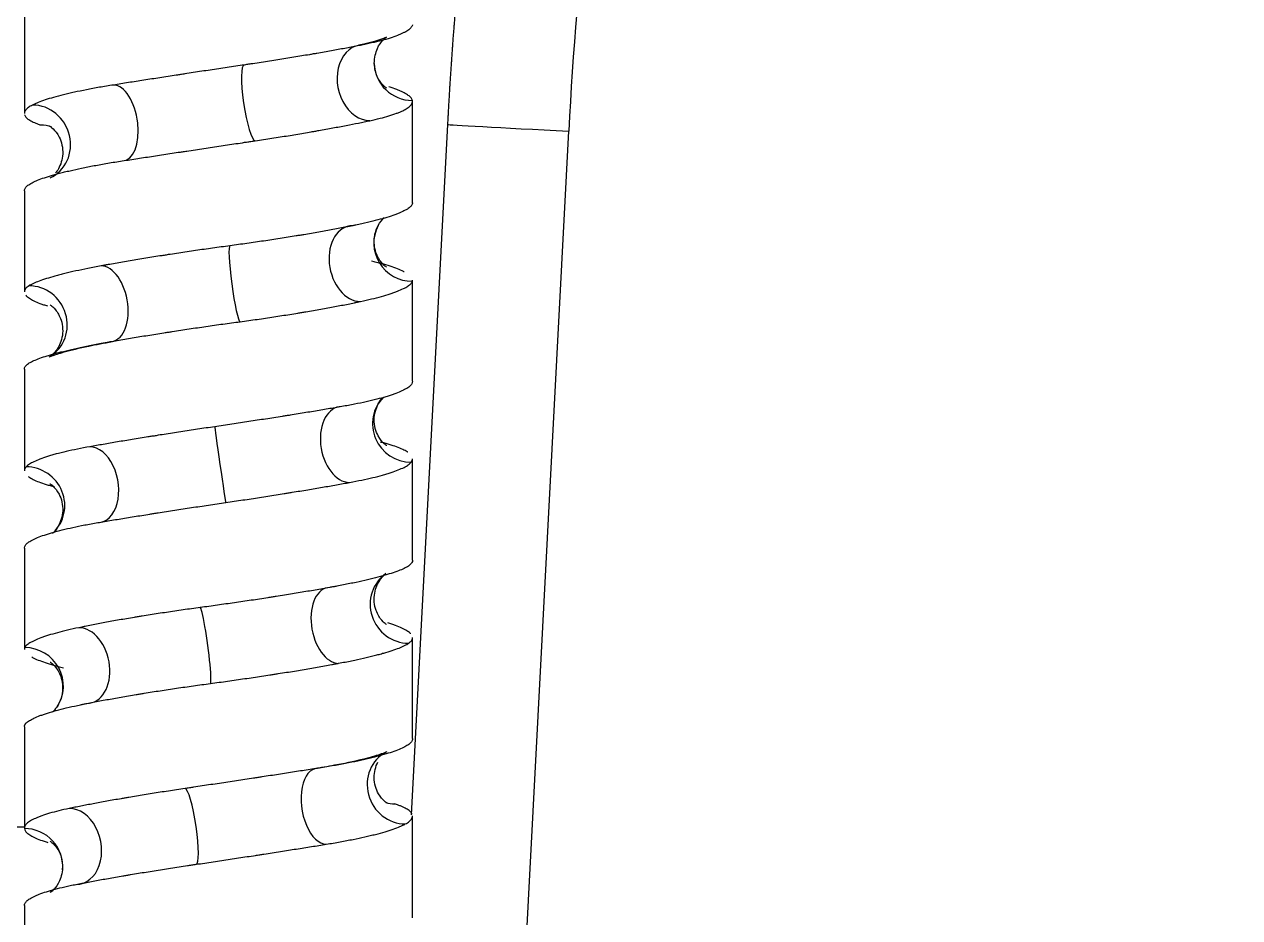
# Model space of a CAD drawing. Header units: millimetres. Extents: x 6110 to 6704, y -2661 to -1821.
# Drawn here: x 6587.32 to 6599.22, y -2397.25 to -2388.5 of the extents above; entities that cross this region are included whole.
import ezdxf

# ---------------------------------------------------------------- set-up
doc = ezdxf.new("R2010")
doc.units = ezdxf.units.MM
doc.header["$LTSCALE"] = 0.1
doc.linetypes.add('HIDDEN2', pattern=[4.7625, 3.175, -1.5875])
doc.layers.add('1', color=4, linetype='HIDDEN2', lineweight=13)
doc.layers.add('DIM', color=3, linetype='Continuous', lineweight=9)

msp = doc.modelspace()

# ---------------------------------------------------------------- hatches: boundary and pattern name
at = {"layer": 'DIM'}
h = msp.add_hatch(dxfattribs=at)
h.set_pattern_fill('ANSI31', color=2)
edge = h.paths.add_edge_path()
edge.add_line((6619.617, -2595.98), (6619.617, -1962.206))
edge.add_line((6634.617, -1966.11), (6619.617, -1966.11))
edge.add_line((6634.617, -2610.98), (6634.617, -1966.11))
edge.add_line((6634.617, -2610.98), (6184.457, -2610.98))
edge.add_line((6619.617, -2595.98), (6184.457, -2595.98))
edge.add_line((6184.457, -2610.98), (6184.457, -2595.98))

# ---------------------------------------------------------------- linework, layer by layer
at = {"layer": '1', "color": 7, "linetype": 'Continuous', "lineweight": -3}
for p, q in [((6587.318, -2388.378), (6587.318, -2389.374)), ((6591.118, -2390.248), (6591.118, -2389.255)), ((6591.109, -2396.24), (6591.463, -2389.481)), ((6592.646, -2389.547), (6591.177, -2417.587)), ((6587.318, -2390.132), (6587.318, -2391.12)), ((6591.118, -2391.996), (6591.118, -2391.005)), ((6587.318, -2391.878), (6587.318, -2392.873)), ((6591.118, -2393.748), (6591.118, -2392.754)), ((6587.318, -2393.631), (6587.318, -2394.621)), ((6591.118, -2395.495), (6591.118, -2394.506)), ((6587.318, -2395.379), (6587.318, -2396.372)), ((6591.118, -2397.249), (6591.118, -2396.253)), ((6587.317, -2396.362), (6524.392, -2396.362)), ((6587.318, -2397.13), (6587.318, -2398.122))]:
    msp.add_line(p, q, dxfattribs=at)
msp.add_arc((6628.847, -2391.444), 36.25, 162.2553, 177, dxfattribs=at)
for centre, major_axis, ratio, start_param, end_param in [((6590.668, -2389.072), (0.077, -0.367), 0.756919, 2.984374, 6.125968), ((6589.524, -2389.27), (0.055, -0.371), 0.15876, 3.118834, 6.257185), ((6591.118, -2388.875), (0.375, 0.009), 0.989323, 3.14165, 4.685526), ((6588.234, -2389.466), (0.058, -0.37), 0.513155, 6.203568, 9.344984), ((6587.414, -2389.662), (0.158, -0.34), 0.93968, 6.273175, 9.011235), ((6587.459, -2389.858), (0.125, 0.353), 0.91806, 6.282469, 6.59766), ((6592.712, -2389.547), (1.248, -0.065), 0.002743, 3.141593, 4.660101), ((6590.57, -2390.844), (0.077, -0.367), 0.703739, 2.99637, 6.134771), ((6591.112, -2390.646), (0.331, -0.175), 0.988471, 3.141409, 5.203789), ((6589.38, -2391.041), (0.05, -0.372), 0.085013, 3.129575, 6.27106), ((6588.112, -2391.237), (0.066, -0.369), 0.576467, 6.181982, 9.320716), ((6587.374, -2391.433), (0.182, -0.328), 0.961932, 0.047436, 2.651761), ((6591.097, -2392.418), (0.264, -0.266), 0.978335, 3.1435, 5.511507), ((6590.464, -2392.615), (0.066, -0.369), 0.650492, 3.025439, 6.166991), ((6589.235, -2392.812), (0.054, -0.371), 0.008171, 3.141015, 6.279799), ((6587.998, -2393.009), (0.065, -0.369), 0.636394, 6.172872, 9.314545), ((6587.344, -2393.205), (0.248, -0.281), 0.975935, 0.024637, 2.428608), ((6591.069, -2394.189), (0.194, -0.321), 0.966104, 3.198727, 5.753252), ((6590.351, -2394.387), (0.067, -0.369), 0.589635, 3.034829, 6.173658), ((6589.089, -2394.584), (0.05, -0.372), 0.066476, 6.274789, 9.416488), ((6587.89, -2394.78), (0.075, -0.367), 0.692198, 6.144694, 9.283206), ((6587.326, -2394.976), (0.311, -0.21), 0.987133, 6.282622, 8.454089), ((6591.032, -2395.96), (0.166, -0.336), 0.94454, 3.162032, 5.844294), ((6590.231, -2396.158), (0.059, -0.37), 0.528934, 3.056941, 6.198661), ((6588.945, -2396.355), (0.055, -0.371), 0.142576, 6.264358, 9.402909), ((6587.79, -2396.551), (0.075, -0.368), 0.744856, 6.133532, 9.275235), ((6590.963, -2395.763), (0.121, 0.355), 0.910637, 3.184617, 3.4441), ((6587.318, -2396.747), (0.374, -0.033), 0.989445, 6.28284, 7.942919)]:
    msp.add_ellipse(centre, major_axis=major_axis, ratio=ratio, start_param=start_param, end_param=end_param, dxfattribs=at)
for points, knots in [([(6591.463, -2389.481), (6591.464, -2389.466), (6591.466, -2389.434), (6591.469, -2389.386), (6591.471, -2389.338), (6591.474, -2389.29), (6591.477, -2389.242), (6591.48, -2389.195), (6591.483, -2389.147), (6591.485, -2389.099), (6591.488, -2389.051), (6591.492, -2389.003), (6591.495, -2388.956), (6591.498, -2388.908), (6591.501, -2388.86), (6591.505, -2388.812), (6591.508, -2388.764), (6591.511, -2388.717), (6591.515, -2388.669), (6591.518, -2388.621), (6591.522, -2388.573), (6591.526, -2388.525), (6591.53, -2388.478), (6591.533, -2388.43), (6591.537, -2388.382), (6591.541, -2388.334), (6591.545, -2388.286), (6591.549, -2388.239), (6591.553, -2388.191), (6591.558, -2388.143), (6591.562, -2388.095), (6591.566, -2388.047), (6591.571, -2388), (6591.575, -2387.952), (6591.58, -2387.904), (6591.584, -2387.856), (6591.589, -2387.808), (6591.593, -2387.761), (6591.598, -2387.713), (6591.603, -2387.665), (6591.608, -2387.617), (6591.613, -2387.57), (6591.618, -2387.522), (6591.623, -2387.474), (6591.628, -2387.426), (6591.633, -2387.379), (6591.638, -2387.331), (6591.644, -2387.283), (6591.649, -2387.235), (6591.654, -2387.188), (6591.66, -2387.14), (6591.665, -2387.092), (6591.671, -2387.044), (6591.677, -2386.997), (6591.682, -2386.949), (6591.688, -2386.901), (6591.694, -2386.853), (6591.7, -2386.806), (6591.706, -2386.758), (6591.712, -2386.71), (6591.718, -2386.663), (6591.724, -2386.615), (6591.731, -2386.567), (6591.737, -2386.519), (6591.743, -2386.472), (6591.75, -2386.424), (6591.756, -2386.376), (6591.763, -2386.329), (6591.769, -2386.281), (6591.776, -2386.233), (6591.783, -2386.186), (6591.789, -2386.138), (6591.796, -2386.09), (6591.803, -2386.043), (6591.81, -2385.995), (6591.817, -2385.948), (6591.824, -2385.9), (6591.831, -2385.852), (6591.839, -2385.805), (6591.846, -2385.757), (6591.853, -2385.709), (6591.861, -2385.662), (6591.868, -2385.614), (6591.876, -2385.567), (6591.883, -2385.519), (6591.891, -2385.471), (6591.898, -2385.424), (6591.906, -2385.376), (6591.914, -2385.329), (6591.922, -2385.281), (6591.93, -2385.234), (6591.938, -2385.186), (6591.946, -2385.139), (6591.954, -2385.091), (6591.962, -2385.044), (6591.971, -2384.996), (6591.979, -2384.949), (6591.987, -2384.901), (6591.996, -2384.854), (6592.004, -2384.806), (6592.013, -2384.759), (6592.021, -2384.711), (6592.03, -2384.664), (6592.039, -2384.616), (6592.048, -2384.569), (6592.057, -2384.521), (6592.066, -2384.474), (6592.075, -2384.426), (6592.084, -2384.379), (6592.093, -2384.332), (6592.102, -2384.284), (6592.111, -2384.237), (6592.121, -2384.189), (6592.13, -2384.142), (6592.139, -2384.095), (6592.149, -2384.047), (6592.158, -2384), (6592.168, -2383.953), (6592.178, -2383.905), (6592.187, -2383.858), (6592.197, -2383.811), (6592.207, -2383.763), (6592.217, -2383.716), (6592.227, -2383.669), (6592.237, -2383.621), (6592.247, -2383.574), (6592.257, -2383.527), (6592.268, -2383.48), (6592.278, -2383.432), (6592.288, -2383.385), (6592.299, -2383.338), (6592.309, -2383.291), (6592.32, -2383.244), (6592.33, -2383.196), (6592.341, -2383.149), (6592.352, -2383.102), (6592.363, -2383.055), (6592.373, -2383.008), (6592.384, -2382.961), (6592.395, -2382.913), (6592.406, -2382.866), (6592.417, -2382.819), (6592.429, -2382.772), (6592.44, -2382.725), (6592.451, -2382.678), (6592.462, -2382.631), (6592.474, -2382.584), (6592.485, -2382.537), (6592.497, -2382.49), (6592.508, -2382.443), (6592.52, -2382.396), (6592.532, -2382.349), (6592.544, -2382.302), (6592.555, -2382.255), (6592.567, -2382.208), (6592.579, -2382.161), (6592.591, -2382.114), (6592.603, -2382.067), (6592.616, -2382.02), (6592.628, -2381.973), (6592.64, -2381.926), (6592.652, -2381.879), (6592.665, -2381.832), (6592.677, -2381.786), (6592.69, -2381.739), (6592.702, -2381.692), (6592.715, -2381.645), (6592.728, -2381.598), (6592.74, -2381.551), (6592.753, -2381.505), (6592.766, -2381.458), (6592.779, -2381.411), (6592.792, -2381.364), (6592.805, -2381.318), (6592.818, -2381.271), (6592.832, -2381.224), (6592.845, -2381.178), (6592.858, -2381.131), (6592.871, -2381.084), (6592.885, -2381.038), (6592.898, -2380.991), (6592.912, -2380.944), (6592.926, -2380.898), (6592.939, -2380.851), (6592.953, -2380.805), (6592.967, -2380.758), (6592.981, -2380.711), (6592.995, -2380.665), (6593.009, -2380.618), (6593.023, -2380.572), (6593.037, -2380.525), (6593.051, -2380.479), (6593.065, -2380.432), (6593.08, -2380.386), (6593.094, -2380.34), (6593.108, -2380.293), (6593.123, -2380.247), (6593.137, -2380.2), (6593.152, -2380.154), (6593.167, -2380.108), (6593.181, -2380.061), (6593.191, -2380.03), (6593.196, -2380.015)], [0, 0, 0, 0, 0.004961, 0.009922, 0.014883, 0.019845, 0.024807, 0.02977, 0.034733, 0.039696, 0.04466, 0.049625, 0.054589, 0.059554, 0.06452, 0.069485, 0.074452, 0.079418, 0.084385, 0.089353, 0.09432, 0.099288, 0.104257, 0.109226, 0.114195, 0.119165, 0.124135, 0.129106, 0.134077, 0.139048, 0.14402, 0.148992, 0.153964, 0.158937, 0.16391, 0.168884, 0.173858, 0.178833, 0.183808, 0.188783, 0.193759, 0.198735, 0.203711, 0.208688, 0.213665, 0.218643, 0.223621, 0.228599, 0.233578, 0.238557, 0.243537, 0.248517, 0.253497, 0.258478, 0.263459, 0.268441, 0.273423, 0.278405, 0.283388, 0.288371, 0.293355, 0.298339, 0.303323, 0.308308, 0.313293, 0.318278, 0.323264, 0.328251, 0.333237, 0.338224, 0.343212, 0.3482, 0.353188, 0.358177, 0.363166, 0.368155, 0.373145, 0.378135, 0.383126, 0.388117, 0.393109, 0.398101, 0.403093, 0.408085, 0.413078, 0.418072, 0.423066, 0.42806, 0.433055, 0.43805, 0.443045, 0.448041, 0.453037, 0.458034, 0.463031, 0.468028, 0.473026, 0.478024, 0.483023, 0.488022, 0.493021, 0.498021, 0.503021, 0.508021, 0.513022, 0.518024, 0.523025, 0.528028, 0.53303, 0.538033, 0.543036, 0.54804, 0.553044, 0.558049, 0.563054, 0.568059, 0.573065, 0.578071, 0.583077, 0.588084, 0.593092, 0.598099, 0.603107, 0.608116, 0.613125, 0.618134, 0.623144, 0.628154, 0.633164, 0.638175, 0.643186, 0.648198, 0.65321, 0.658222, 0.663235, 0.668248, 0.673262, 0.678276, 0.683291, 0.688305, 0.693321, 0.698336, 0.703352, 0.708369, 0.713385, 0.718403, 0.72342, 0.728438, 0.733457, 0.738475, 0.743495, 0.748514, 0.753534, 0.758555, 0.763575, 0.768597, 0.773618, 0.77864, 0.783662, 0.788685, 0.793708, 0.798732, 0.803756, 0.80878, 0.813805, 0.81883, 0.823856, 0.828882, 0.833908, 0.838935, 0.843962, 0.848989, 0.854017, 0.859046, 0.864074, 0.869103, 0.874133, 0.879163, 0.884193, 0.889224, 0.894255, 0.899286, 0.904318, 0.909351, 0.914383, 0.919416, 0.92445, 0.929484, 0.934518, 0.939553, 0.944588, 0.949623, 0.954659, 0.959696, 0.964732, 0.969769, 0.974807, 0.979845, 0.984883, 0.989921, 0.994961, 1, 1, 1, 1]), ([(6591.118, -2388.504), (6591.116, -2388.512), (6591.112, -2388.52), (6591.1, -2388.537), (6591.083, -2388.554), (6591.056, -2388.571), (6591.032, -2388.583), (6591.023, -2388.587), (6591.01, -2388.594), (6591.005, -2388.596), (6590.995, -2388.6), (6590.99, -2388.602), (6590.965, -2388.613), (6590.942, -2388.621), (6590.892, -2388.638), (6590.838, -2388.654), (6590.775, -2388.67), (6590.725, -2388.681), (6590.708, -2388.685), (6590.673, -2388.693), (6590.654, -2388.697), (6590.636, -2388.701)], [0, 0, 0, 0, 0.125, 0.125, 0.25, 0.375, 0.375, 0.4375, 0.4375, 0.46875, 0.46875, 0.5, 0.5, 0.625, 0.625, 0.75, 0.875, 0.875, 0.9375, 0.9375, 1, 1, 1, 1]), ([(6590.636, -2388.701), (6590.598, -2388.708), (6590.558, -2388.716), (6590.477, -2388.732), (6590.392, -2388.748), (6590.301, -2388.764), (6590.23, -2388.777), (6590.195, -2388.783), (6590.158, -2388.789), (6590.133, -2388.793), (6590.121, -2388.796), (6590.058, -2388.806), (6590.008, -2388.815), (6589.905, -2388.831), (6589.8, -2388.848), (6589.692, -2388.865), (6589.61, -2388.878), (6589.582, -2388.882), (6589.541, -2388.888), (6589.527, -2388.89), (6589.499, -2388.894), (6589.485, -2388.897), (6589.471, -2388.899)], [0, 0, 0, 0, 0.125, 0.125, 0.25, 0.375, 0.375, 0.4375, 0.46875, 0.46875, 0.5, 0.5, 0.625, 0.625, 0.75, 0.875, 0.875, 0.9375, 0.9375, 0.96875, 0.96875, 1, 1, 1, 1]), ([(6590.743, -2388.884), (6590.747, -2388.825), (6590.763, -2388.736), (6590.831, -2388.649), (6590.867, -2388.624), (6590.863, -2388.628), (6590.788, -2388.659), (6590.68, -2388.685), (6590.591, -2388.705)], [0, 0, 0, 0, 0.146824, 0.271145, 0.382874, 0.512409, 0.701061, 1, 1, 1, 1]), ([(6589.471, -2388.899), (6589.415, -2388.907), (6589.359, -2388.915), (6589.248, -2388.932), (6589.137, -2388.948), (6589.026, -2388.965), (6588.944, -2388.978), (6588.916, -2388.982), (6588.875, -2388.988), (6588.861, -2388.99), (6588.833, -2388.994), (6588.819, -2388.997), (6588.751, -2389.007), (6588.697, -2389.015), (6588.591, -2389.032), (6588.487, -2389.048), (6588.386, -2389.064), (6588.312, -2389.075), (6588.287, -2389.079), (6588.239, -2389.087), (6588.215, -2389.091), (6588.191, -2389.095)], [0, 0, 0, 0, 0.125, 0.125, 0.25, 0.375, 0.375, 0.4375, 0.4375, 0.46875, 0.46875, 0.5, 0.5, 0.625, 0.625, 0.75, 0.875, 0.875, 0.9375, 0.9375, 1, 1, 1, 1]), ([(6590.864, -2389.125), (6590.864, -2389.125), (6590.861, -2389.123), (6590.834, -2389.106), (6590.765, -2389.018), (6590.748, -2388.934), (6590.743, -2388.884)], [0, 0, 0, 0, 0.09391, 0.398883, 0.698607, 1, 1, 1, 1]), ([(6588.191, -2389.095), (6588.143, -2389.102), (6588.097, -2389.11), (6588.009, -2389.125), (6587.924, -2389.141), (6587.845, -2389.158), (6587.789, -2389.17), (6587.761, -2389.176), (6587.735, -2389.182), (6587.717, -2389.187), (6587.708, -2389.189), (6587.666, -2389.199), (6587.634, -2389.208), (6587.575, -2389.224), (6587.52, -2389.241), (6587.474, -2389.258), (6587.443, -2389.27), (6587.433, -2389.275), (6587.419, -2389.281), (6587.415, -2389.283), (6587.406, -2389.287), (6587.402, -2389.289), (6587.398, -2389.291)], [0, 0, 0, 0, 0.125, 0.125, 0.25, 0.375, 0.375, 0.4375, 0.46875, 0.46875, 0.5, 0.5, 0.625, 0.625, 0.75, 0.875, 0.875, 0.9375, 0.9375, 0.96875, 0.96875, 1, 1, 1, 1]), ([(6591.117, -2389.246), (6591.115, -2389.237), (6591.111, -2389.229), (6591.097, -2389.213), (6591.079, -2389.196), (6591.051, -2389.179), (6591.027, -2389.166), (6591.018, -2389.162), (6591.004, -2389.156), (6590.999, -2389.154), (6590.989, -2389.149), (6590.984, -2389.147), (6590.958, -2389.137), (6590.935, -2389.128), (6590.902, -2389.118), (6590.894, -2389.115), (6590.886, -2389.113)], [0, 0, 0, 0, 0.188684, 0.188684, 0.377367, 0.566051, 0.566051, 0.660393, 0.660393, 0.707564, 0.707564, 0.754735, 0.754735, 0.943418, 0.943418, 1, 1, 1, 1]), ([(6587.398, -2389.291), (6587.382, -2389.299), (6587.368, -2389.308), (6587.346, -2389.324), (6587.328, -2389.341), (6587.32, -2389.357), (6587.318, -2389.368), (6587.318, -2389.371), (6587.318, -2389.374)], [0, 0, 0, 0, 0.301306, 0.301306, 0.602611, 0.903917, 0.903917, 1, 1, 1, 1]), ([(6590.7, -2389.444), (6590.736, -2389.436), (6590.769, -2389.429), (6590.831, -2389.413), (6590.889, -2389.397), (6590.938, -2389.38), (6590.972, -2389.368), (6590.982, -2389.364), (6590.998, -2389.357), (6591.002, -2389.355), (6591.012, -2389.351), (6591.017, -2389.349), (6591.039, -2389.338), (6591.054, -2389.33), (6591.08, -2389.313), (6591.101, -2389.296), (6591.112, -2389.279), (6591.118, -2389.262), (6591.119, -2389.254), (6591.117, -2389.246)], [0, 0, 0, 0, 0.125, 0.125, 0.25, 0.375, 0.375, 0.4375, 0.4375, 0.46875, 0.46875, 0.5, 0.5, 0.625, 0.625, 0.75, 0.875, 0.875, 1, 1, 1, 1]), ([(6587.32, -2389.388), (6587.321, -2389.389), (6587.321, -2389.39), (6587.325, -2389.399), (6587.331, -2389.407), (6587.347, -2389.424), (6587.369, -2389.44), (6587.4, -2389.456), (6587.426, -2389.467), (6587.436, -2389.471), (6587.456, -2389.479), (6587.467, -2389.483), (6587.478, -2389.486)], [0, 0, 0, 0, 0.031246, 0.031246, 0.273435, 0.273435, 0.515623, 0.757812, 0.757812, 0.878906, 0.878906, 1, 1, 1, 1]), ([(6589.578, -2389.641), (6589.633, -2389.632), (6589.688, -2389.624), (6589.795, -2389.608), (6589.9, -2389.591), (6590.002, -2389.574), (6590.077, -2389.561), (6590.101, -2389.557), (6590.138, -2389.551), (6590.15, -2389.549), (6590.175, -2389.545), (6590.187, -2389.542), (6590.247, -2389.532), (6590.294, -2389.524), (6590.383, -2389.507), (6590.47, -2389.491), (6590.55, -2389.475), (6590.608, -2389.463), (6590.627, -2389.459), (6590.664, -2389.452), (6590.682, -2389.448), (6590.7, -2389.444)], [0, 0, 0, 0, 0.125, 0.125, 0.25, 0.375, 0.375, 0.4375, 0.4375, 0.46875, 0.46875, 0.5, 0.5, 0.625, 0.625, 0.75, 0.875, 0.875, 0.9375, 0.9375, 1, 1, 1, 1]), ([(6587.562, -2389.495), (6587.562, -2389.495), (6587.566, -2389.498), (6587.593, -2389.513), (6587.671, -2389.604), (6587.709, -2389.768), (6587.666, -2389.898), (6587.632, -2389.945), (6587.622, -2389.956)], [0, 0, 0, 0, 0.055082, 0.250017, 0.441564, 0.683767, 0.908871, 1, 1, 1, 1]), ([(6588.276, -2389.838), (6588.326, -2389.83), (6588.376, -2389.823), (6588.478, -2389.807), (6588.581, -2389.791), (6588.688, -2389.775), (6588.77, -2389.762), (6588.797, -2389.758), (6588.839, -2389.752), (6588.852, -2389.75), (6588.88, -2389.746), (6588.894, -2389.744), (6588.964, -2389.733), (6589.02, -2389.725), (6589.131, -2389.708), (6589.243, -2389.691), (6589.355, -2389.674), (6589.438, -2389.662), (6589.466, -2389.657), (6589.508, -2389.651), (6589.522, -2389.649), (6589.55, -2389.645), (6589.564, -2389.643), (6589.578, -2389.641)], [0, 0, 0, 0, 0.125, 0.125, 0.25, 0.375, 0.375, 0.4375, 0.4375, 0.46875, 0.46875, 0.5, 0.5, 0.625, 0.625, 0.75, 0.875, 0.875, 0.9375, 0.9375, 0.96875, 0.96875, 1, 1, 1, 1]), ([(6587.432, -2390.033), (6587.451, -2390.025), (6587.473, -2390.017), (6587.52, -2390), (6587.571, -2389.984), (6587.631, -2389.967), (6587.679, -2389.955), (6587.703, -2389.948), (6587.729, -2389.942), (6587.747, -2389.938), (6587.756, -2389.936), (6587.801, -2389.925), (6587.839, -2389.917), (6587.918, -2389.901), (6588, -2389.884), (6588.088, -2389.869), (6588.157, -2389.857), (6588.18, -2389.853), (6588.228, -2389.845), (6588.252, -2389.842), (6588.276, -2389.838)], [0, 0, 0, 0, 0.125, 0.125, 0.25, 0.375, 0.375, 0.4375, 0.46875, 0.46875, 0.5, 0.5, 0.625, 0.625, 0.75, 0.875, 0.875, 0.9375, 0.9375, 1, 1, 1, 1]), ([(6587.318, -2390.132), (6587.318, -2390.124), (6587.32, -2390.116), (6587.329, -2390.1), (6587.343, -2390.083), (6587.367, -2390.067), (6587.389, -2390.054), (6587.396, -2390.05), (6587.409, -2390.044), (6587.413, -2390.042), (6587.423, -2390.037), (6587.427, -2390.035), (6587.432, -2390.033)], [0, 0, 0, 0, 0.237613, 0.237613, 0.491742, 0.745871, 0.745871, 0.872935, 0.872935, 0.936468, 0.936468, 1, 1, 1, 1]), ([(6591.109, -2390.275), (6591.103, -2390.282), (6591.095, -2390.29), (6591.074, -2390.306), (6591.049, -2390.322), (6591.013, -2390.338), (6590.983, -2390.351), (6590.973, -2390.355), (6590.956, -2390.361), (6590.95, -2390.363), (6590.939, -2390.367), (6590.932, -2390.37), (6590.902, -2390.38), (6590.875, -2390.389), (6590.817, -2390.406), (6590.755, -2390.422), (6590.686, -2390.439), (6590.63, -2390.452), (6590.611, -2390.456), (6590.582, -2390.462), (6590.572, -2390.464), (6590.552, -2390.469), (6590.542, -2390.471), (6590.532, -2390.473)], [0, 0, 0, 0, 0.125, 0.125, 0.25, 0.375, 0.375, 0.4375, 0.4375, 0.46875, 0.46875, 0.5, 0.5, 0.625, 0.625, 0.75, 0.875, 0.875, 0.9375, 0.9375, 0.96875, 0.96875, 1, 1, 1, 1]), ([(6591.118, -2390.249), (6591.118, -2390.25), (6591.118, -2390.251), (6591.117, -2390.259), (6591.114, -2390.267), (6591.109, -2390.275)], [0, 0, 0, 0, 0.093367, 0.093367, 1, 1, 1, 1]), ([(6590.781, -2390.471), (6590.802, -2390.439), (6590.822, -2390.41), (6590.839, -2390.393), (6590.841, -2390.391)], [0, 0, 0, 0, 0.86349, 1, 1, 1, 1]), ([(6590.532, -2390.473), (6590.491, -2390.481), (6590.449, -2390.489), (6590.362, -2390.506), (6590.272, -2390.523), (6590.177, -2390.54), (6590.104, -2390.552), (6590.066, -2390.558), (6590.028, -2390.565), (6590.003, -2390.569), (6589.99, -2390.571), (6589.926, -2390.582), (6589.873, -2390.59), (6589.768, -2390.606), (6589.661, -2390.623), (6589.552, -2390.638), (6589.442, -2390.654), (6589.386, -2390.662), (6589.33, -2390.669)], [0, 0, 0, 0, 0.125, 0.125, 0.25, 0.375, 0.375, 0.4375, 0.46875, 0.46875, 0.5, 0.5, 0.625, 0.625, 0.75, 0.875, 0.875, 1, 1, 1, 1]), ([(6590.864, -2390.879), (6590.864, -2390.879), (6590.858, -2390.875), (6590.815, -2390.842), (6590.749, -2390.736), (6590.735, -2390.589), (6590.762, -2390.507), (6590.781, -2390.471)], [0, 0, 0, 0, 0.14081, 0.348178, 0.565704, 0.811261, 1, 1, 1, 1]), ([(6589.33, -2390.669), (6589.273, -2390.677), (6589.217, -2390.685), (6589.105, -2390.7), (6588.994, -2390.716), (6588.883, -2390.732), (6588.801, -2390.745), (6588.774, -2390.749), (6588.733, -2390.755), (6588.719, -2390.757), (6588.692, -2390.762), (6588.678, -2390.764), (6588.611, -2390.774), (6588.558, -2390.783), (6588.454, -2390.8), (6588.353, -2390.816), (6588.255, -2390.833), (6588.184, -2390.846), (6588.16, -2390.85), (6588.126, -2390.856), (6588.114, -2390.858), (6588.091, -2390.862), (6588.08, -2390.864), (6588.069, -2390.866)], [0, 0, 0, 0, 0.125, 0.125, 0.25, 0.375, 0.375, 0.4375, 0.4375, 0.46875, 0.46875, 0.5, 0.5, 0.625, 0.625, 0.75, 0.875, 0.875, 0.9375, 0.9375, 0.96875, 0.96875, 1, 1, 1, 1]), ([(6588.069, -2390.866), (6588.024, -2390.875), (6587.981, -2390.883), (6587.898, -2390.899), (6587.82, -2390.916), (6587.748, -2390.933), (6587.697, -2390.945), (6587.672, -2390.951), (6587.648, -2390.958), (6587.633, -2390.962), (6587.625, -2390.964), (6587.587, -2390.974), (6587.559, -2390.983), (6587.508, -2390.999), (6587.461, -2391.015), (6587.423, -2391.031), (6587.397, -2391.043), (6587.39, -2391.047), (6587.375, -2391.054), (6587.368, -2391.058), (6587.362, -2391.062)], [0, 0, 0, 0, 0.125, 0.125, 0.25, 0.375, 0.375, 0.4375, 0.46875, 0.46875, 0.5, 0.5, 0.625, 0.625, 0.75, 0.875, 0.875, 0.9375, 0.9375, 1, 1, 1, 1]), ([(6591.037, -2390.925), (6591.034, -2390.924), (6591.031, -2390.922), (6591.011, -2390.912), (6590.992, -2390.904), (6590.948, -2390.887), (6590.9, -2390.87), (6590.844, -2390.853), (6590.798, -2390.84), (6590.782, -2390.836), (6590.758, -2390.83), (6590.749, -2390.828), (6590.733, -2390.824), (6590.724, -2390.822), (6590.715, -2390.819)], [0, 0, 0, 0, 0.040536, 0.040536, 0.280402, 0.280402, 0.520268, 0.760134, 0.760134, 0.880067, 0.880067, 0.940034, 0.940034, 1, 1, 1, 1]), ([(6587.362, -2391.062), (6587.35, -2391.069), (6587.341, -2391.077), (6587.326, -2391.093), (6587.32, -2391.104), (6587.318, -2391.116), (6587.318, -2391.12)], [0, 0, 0, 0, 0.407601, 0.407601, 0.815202, 1, 1, 1, 1]), ([(6590.608, -2391.215), (6590.647, -2391.207), (6590.683, -2391.198), (6590.751, -2391.182), (6590.816, -2391.165), (6590.872, -2391.148), (6590.911, -2391.135), (6590.93, -2391.129), (6590.947, -2391.123), (6590.959, -2391.118), (6590.964, -2391.116), (6590.991, -2391.106), (6591.011, -2391.097), (6591.045, -2391.081), (6591.074, -2391.065), (6591.093, -2391.049), (6591.108, -2391.033), (6591.113, -2391.025), (6591.116, -2391.018)], [0, 0, 0, 0, 0.125, 0.125, 0.25, 0.375, 0.375, 0.4375, 0.46875, 0.46875, 0.5, 0.5, 0.625, 0.625, 0.75, 0.875, 0.875, 1, 1, 1, 1]), ([(6587.332, -2391.154), (6587.334, -2391.155), (6587.335, -2391.157), (6587.344, -2391.166), (6587.354, -2391.175), (6587.379, -2391.192), (6587.409, -2391.208), (6587.448, -2391.225), (6587.481, -2391.238), (6587.493, -2391.242), (6587.511, -2391.248), (6587.518, -2391.25), (6587.53, -2391.254), (6587.537, -2391.256), (6587.544, -2391.258)], [0, 0, 0, 0, 0.040137, 0.040137, 0.280103, 0.280103, 0.520068, 0.760034, 0.760034, 0.880017, 0.880017, 0.940009, 0.940009, 1, 1, 1, 1]), ([(6589.43, -2391.413), (6589.486, -2391.405), (6589.542, -2391.397), (6589.652, -2391.382), (6589.76, -2391.366), (6589.866, -2391.349), (6589.944, -2391.337), (6589.97, -2391.333), (6590.009, -2391.326), (6590.021, -2391.324), (6590.047, -2391.32), (6590.06, -2391.318), (6590.123, -2391.307), (6590.172, -2391.299), (6590.267, -2391.282), (6590.359, -2391.265), (6590.445, -2391.248), (6590.508, -2391.236), (6590.529, -2391.232), (6590.559, -2391.225), (6590.569, -2391.223), (6590.589, -2391.219), (6590.598, -2391.217), (6590.608, -2391.215)], [0, 0, 0, 0, 0.125, 0.125, 0.25, 0.375, 0.375, 0.4375, 0.4375, 0.46875, 0.46875, 0.5, 0.5, 0.625, 0.625, 0.75, 0.875, 0.875, 0.9375, 0.9375, 0.96875, 0.96875, 1, 1, 1, 1]), ([(6587.571, -2391.248), (6587.571, -2391.248), (6587.577, -2391.252), (6587.622, -2391.286), (6587.691, -2391.4), (6587.701, -2391.567), (6587.634, -2391.7), (6587.575, -2391.75), (6587.56, -2391.76), (6587.556, -2391.761)], [0, 0, 0, 0, 0.095958, 0.244236, 0.401227, 0.594367, 0.763388, 0.902622, 1, 1, 1, 1]), ([(6588.157, -2391.608), (6588.204, -2391.6), (6588.251, -2391.592), (6588.349, -2391.575), (6588.448, -2391.559), (6588.552, -2391.542), (6588.631, -2391.53), (6588.658, -2391.525), (6588.698, -2391.519), (6588.712, -2391.517), (6588.739, -2391.513), (6588.752, -2391.511), (6588.821, -2391.5), (6588.875, -2391.492), (6588.985, -2391.475), (6589.095, -2391.459), (6589.206, -2391.443), (6589.318, -2391.428), (6589.374, -2391.42), (6589.43, -2391.413)], [0, 0, 0, 0, 0.125, 0.125, 0.25, 0.375, 0.375, 0.4375, 0.4375, 0.46875, 0.46875, 0.5, 0.5, 0.625, 0.625, 0.75, 0.875, 0.875, 1, 1, 1, 1]), ([(6587.386, -2391.805), (6587.401, -2391.798), (6587.419, -2391.79), (6587.458, -2391.774), (6587.502, -2391.758), (6587.555, -2391.742), (6587.598, -2391.73), (6587.612, -2391.726), (6587.636, -2391.719), (6587.643, -2391.717), (6587.659, -2391.713), (6587.668, -2391.711), (6587.709, -2391.701), (6587.744, -2391.692), (6587.817, -2391.675), (6587.893, -2391.659), (6587.977, -2391.642), (6588.043, -2391.629), (6588.065, -2391.625), (6588.099, -2391.619), (6588.11, -2391.617), (6588.134, -2391.613), (6588.145, -2391.611), (6588.157, -2391.608)], [0, 0, 0, 0, 0.125, 0.125, 0.25, 0.375, 0.375, 0.4375, 0.4375, 0.46875, 0.46875, 0.5, 0.5, 0.625, 0.625, 0.75, 0.875, 0.875, 0.9375, 0.9375, 0.96875, 0.96875, 1, 1, 1, 1]), ([(6587.575, -2391.753), (6587.578, -2391.751), (6587.606, -2391.741), (6587.71, -2391.706), (6587.917, -2391.656), (6588.095, -2391.622), (6588.179, -2391.607)], [0, 0, 0, 0, 0.059008, 0.351531, 0.721306, 1, 1, 1, 1]), ([(6587.318, -2391.878), (6587.318, -2391.877), (6587.318, -2391.877), (6587.318, -2391.868), (6587.324, -2391.852), (6587.339, -2391.836), (6587.354, -2391.824), (6587.359, -2391.82), (6587.372, -2391.813), (6587.379, -2391.809), (6587.386, -2391.805)], [0, 0, 0, 0, 0.022328, 0.022328, 0.348218, 0.674109, 0.674109, 0.837055, 0.837055, 1, 1, 1, 1]), ([(6591.088, -2392.047), (6591.078, -2392.055), (6591.066, -2392.063), (6591.037, -2392.08), (6591.003, -2392.097), (6590.96, -2392.113), (6590.924, -2392.126), (6590.912, -2392.13), (6590.892, -2392.137), (6590.886, -2392.139), (6590.872, -2392.143), (6590.865, -2392.145), (6590.83, -2392.156), (6590.799, -2392.164), (6590.735, -2392.18), (6590.667, -2392.197), (6590.591, -2392.213), (6590.531, -2392.224), (6590.511, -2392.228), (6590.469, -2392.236), (6590.448, -2392.24), (6590.426, -2392.244)], [0, 0, 0, 0, 0.125, 0.125, 0.25, 0.375, 0.375, 0.4375, 0.4375, 0.46875, 0.46875, 0.5, 0.5, 0.625, 0.625, 0.75, 0.875, 0.875, 0.9375, 0.9375, 1, 1, 1, 1]), ([(6591.118, -2391.996), (6591.118, -2392.005), (6591.115, -2392.013), (6591.108, -2392.026), (6591.105, -2392.03), (6591.099, -2392.036), (6591.097, -2392.038), (6591.093, -2392.042), (6591.091, -2392.044), (6591.088, -2392.047)], [0, 0, 0, 0, 0.498368, 0.498368, 0.749184, 0.749184, 0.874592, 0.874592, 1, 1, 1, 1]), ([(6590.866, -2392.626), (6590.866, -2392.626), (6590.866, -2392.625), (6590.846, -2392.615), (6590.772, -2392.534), (6590.725, -2392.375), (6590.774, -2392.221), (6590.813, -2392.168), (6590.833, -2392.151)], [0, 0, 0, 0, 0.018085, 0.210568, 0.391908, 0.623729, 0.846002, 1, 1, 1, 1]), ([(6590.426, -2392.244), (6590.382, -2392.251), (6590.337, -2392.259), (6590.245, -2392.275), (6590.149, -2392.291), (6590.05, -2392.307), (6589.973, -2392.319), (6589.947, -2392.324), (6589.908, -2392.33), (6589.894, -2392.332), (6589.868, -2392.336), (6589.854, -2392.338), (6589.788, -2392.349), (6589.734, -2392.357), (6589.625, -2392.374), (6589.516, -2392.391), (6589.405, -2392.408), (6589.294, -2392.425), (6589.237, -2392.433), (6589.181, -2392.441)], [0, 0, 0, 0, 0.125, 0.125, 0.25, 0.375, 0.375, 0.4375, 0.4375, 0.46875, 0.46875, 0.5, 0.5, 0.625, 0.625, 0.75, 0.875, 0.875, 1, 1, 1, 1]), ([(6589.181, -2392.441), (6589.124, -2392.449), (6589.069, -2392.458), (6588.958, -2392.474), (6588.848, -2392.491), (6588.74, -2392.508), (6588.66, -2392.52), (6588.633, -2392.524), (6588.594, -2392.531), (6588.58, -2392.533), (6588.554, -2392.537), (6588.541, -2392.539), (6588.476, -2392.55), (6588.424, -2392.558), (6588.325, -2392.574), (6588.228, -2392.59), (6588.135, -2392.606), (6588.068, -2392.618), (6588.046, -2392.622), (6588.002, -2392.629), (6587.98, -2392.633), (6587.959, -2392.637)], [0, 0, 0, 0, 0.125, 0.125, 0.25, 0.375, 0.375, 0.4375, 0.4375, 0.46875, 0.46875, 0.5, 0.5, 0.625, 0.625, 0.75, 0.875, 0.875, 0.9375, 0.9375, 1, 1, 1, 1]), ([(6587.959, -2392.637), (6587.917, -2392.645), (6587.876, -2392.652), (6587.799, -2392.668), (6587.726, -2392.684), (6587.661, -2392.7), (6587.614, -2392.712), (6587.592, -2392.719), (6587.571, -2392.725), (6587.557, -2392.729), (6587.55, -2392.731), (6587.517, -2392.742), (6587.492, -2392.75), (6587.449, -2392.767), (6587.409, -2392.784), (6587.379, -2392.8), (6587.36, -2392.813), (6587.355, -2392.817), (6587.347, -2392.823), (6587.345, -2392.825), (6587.34, -2392.829), (6587.338, -2392.832), (6587.336, -2392.834)], [0, 0, 0, 0, 0.125, 0.125, 0.25, 0.375, 0.375, 0.4375, 0.46875, 0.46875, 0.5, 0.5, 0.625, 0.625, 0.75, 0.875, 0.875, 0.9375, 0.9375, 0.96875, 0.96875, 1, 1, 1, 1]), ([(6591.072, -2392.691), (6591.07, -2392.69), (6591.069, -2392.689), (6591.054, -2392.68), (6591.039, -2392.671), (6591.004, -2392.655), (6590.964, -2392.638), (6590.916, -2392.623), (6590.876, -2392.611), (6590.862, -2392.607), (6590.833, -2392.599), (6590.818, -2392.595), (6590.803, -2392.591)], [0, 0, 0, 0, 0.030771, 0.030771, 0.273078, 0.273078, 0.515386, 0.757693, 0.757693, 0.878846, 0.878846, 1, 1, 1, 1]), ([(6591.104, -2392.789), (6591.111, -2392.78), (6591.115, -2392.772), (6591.118, -2392.761), (6591.118, -2392.758), (6591.118, -2392.755)], [0, 0, 0, 0, 0.738827, 0.738827, 1, 1, 1, 1]), ([(6587.336, -2392.834), (6587.328, -2392.842), (6587.323, -2392.85), (6587.319, -2392.863), (6587.318, -2392.868), (6587.318, -2392.872)], [0, 0, 0, 0, 0.64087, 0.64087, 1, 1, 1, 1]), ([(6590.502, -2392.987), (6590.543, -2392.979), (6590.583, -2392.971), (6590.659, -2392.956), (6590.73, -2392.94), (6590.794, -2392.923), (6590.839, -2392.911), (6590.861, -2392.905), (6590.882, -2392.898), (6590.895, -2392.894), (6590.902, -2392.892), (6590.934, -2392.881), (6590.957, -2392.873), (6590.999, -2392.856), (6591.037, -2392.839), (6591.065, -2392.822), (6591.082, -2392.81), (6591.088, -2392.805), (6591.095, -2392.799), (6591.097, -2392.797), (6591.101, -2392.793), (6591.103, -2392.791), (6591.104, -2392.789)], [0, 0, 0, 0, 0.125, 0.125, 0.25, 0.375, 0.375, 0.4375, 0.46875, 0.46875, 0.5, 0.5, 0.625, 0.625, 0.75, 0.875, 0.875, 0.9375, 0.9375, 0.96875, 0.96875, 1, 1, 1, 1]), ([(6587.357, -2392.93), (6587.358, -2392.931), (6587.36, -2392.932), (6587.373, -2392.942), (6587.388, -2392.95), (6587.421, -2392.966), (6587.458, -2392.982), (6587.505, -2392.998), (6587.544, -2393.01), (6587.557, -2393.014), (6587.585, -2393.021), (6587.6, -2393.025), (6587.615, -2393.029)], [0, 0, 0, 0, 0.031153, 0.031153, 0.273365, 0.273365, 0.515576, 0.757788, 0.757788, 0.878894, 0.878894, 1, 1, 1, 1]), ([(6587.568, -2393), (6587.568, -2393), (6587.57, -2393.001), (6587.594, -2393.014), (6587.668, -2393.101), (6587.711, -2393.262), (6587.655, -2393.419), (6587.615, -2393.469), (6587.593, -2393.486)], [0, 0, 0, 0, 0.034211, 0.216793, 0.392208, 0.615485, 0.826365, 1, 1, 1, 1]), ([(6589.289, -2393.183), (6589.346, -2393.175), (6589.401, -2393.167), (6589.512, -2393.15), (6589.621, -2393.134), (6589.728, -2393.117), (6589.808, -2393.104), (6589.835, -2393.1), (6589.874, -2393.094), (6589.887, -2393.092), (6589.913, -2393.087), (6589.926, -2393.085), (6589.991, -2393.075), (6590.042, -2393.066), (6590.141, -2393.05), (6590.237, -2393.034), (6590.328, -2393.018), (6590.395, -2393.006), (6590.417, -2393.002), (6590.46, -2392.994), (6590.481, -2392.991), (6590.502, -2392.987)], [0, 0, 0, 0, 0.125, 0.125, 0.25, 0.375, 0.375, 0.4375, 0.4375, 0.46875, 0.46875, 0.5, 0.5, 0.625, 0.625, 0.75, 0.875, 0.875, 0.9375, 0.9375, 1, 1, 1, 1]), ([(6588.036, -2393.38), (6588.08, -2393.373), (6588.126, -2393.365), (6588.22, -2393.349), (6588.316, -2393.334), (6588.417, -2393.317), (6588.494, -2393.305), (6588.52, -2393.301), (6588.56, -2393.294), (6588.573, -2393.292), (6588.6, -2393.288), (6588.613, -2393.286), (6588.681, -2393.275), (6588.735, -2393.267), (6588.844, -2393.25), (6588.953, -2393.233), (6589.064, -2393.217), (6589.176, -2393.2), (6589.233, -2393.192), (6589.289, -2393.183)], [0, 0, 0, 0, 0.125, 0.125, 0.25, 0.375, 0.375, 0.4375, 0.4375, 0.46875, 0.46875, 0.5, 0.5, 0.625, 0.625, 0.75, 0.875, 0.875, 1, 1, 1, 1]), ([(6587.354, -2393.576), (6587.365, -2393.568), (6587.378, -2393.559), (6587.409, -2393.543), (6587.445, -2393.526), (6587.49, -2393.51), (6587.527, -2393.497), (6587.54, -2393.493), (6587.56, -2393.487), (6587.567, -2393.484), (6587.581, -2393.48), (6587.588, -2393.478), (6587.624, -2393.468), (6587.655, -2393.459), (6587.721, -2393.443), (6587.791, -2393.427), (6587.868, -2393.411), (6587.929, -2393.399), (6587.95, -2393.396), (6587.992, -2393.388), (6588.014, -2393.384), (6588.036, -2393.38)], [0, 0, 0, 0, 0.125, 0.125, 0.25, 0.375, 0.375, 0.4375, 0.4375, 0.46875, 0.46875, 0.5, 0.5, 0.625, 0.625, 0.75, 0.875, 0.875, 0.9375, 0.9375, 1, 1, 1, 1]), ([(6587.318, -2393.631), (6587.318, -2393.629), (6587.318, -2393.619), (6587.323, -2393.609), (6587.332, -2393.597), (6587.335, -2393.592), (6587.341, -2393.586), (6587.344, -2393.584), (6587.349, -2393.58), (6587.351, -2393.578), (6587.354, -2393.576)], [0, 0, 0, 0, 0.090646, 0.545323, 0.545323, 0.772661, 0.772661, 0.886331, 0.886331, 1, 1, 1, 1]), ([(6591.058, -2393.817), (6591.044, -2393.825), (6591.028, -2393.833), (6590.99, -2393.849), (6590.948, -2393.864), (6590.897, -2393.881), (6590.856, -2393.893), (6590.841, -2393.898), (6590.819, -2393.904), (6590.811, -2393.906), (6590.795, -2393.91), (6590.788, -2393.912), (6590.747, -2393.923), (6590.713, -2393.931), (6590.642, -2393.948), (6590.567, -2393.965), (6590.484, -2393.982), (6590.42, -2393.995), (6590.398, -2393.999), (6590.364, -2394.005), (6590.353, -2394.007), (6590.33, -2394.011), (6590.319, -2394.013), (6590.307, -2394.015)], [0, 0, 0, 0, 0.125, 0.125, 0.25, 0.375, 0.375, 0.4375, 0.4375, 0.46875, 0.46875, 0.5, 0.5, 0.625, 0.625, 0.75, 0.875, 0.875, 0.9375, 0.9375, 0.96875, 0.96875, 1, 1, 1, 1]), ([(6591.118, -2393.749), (6591.118, -2393.756), (6591.114, -2393.771), (6591.102, -2393.786), (6591.088, -2393.798), (6591.083, -2393.802), (6591.072, -2393.81), (6591.065, -2393.814), (6591.058, -2393.817)], [0, 0, 0, 0, 0.301742, 0.650871, 0.650871, 0.825435, 0.825435, 1, 1, 1, 1]), ([(6590.863, -2394.378), (6590.863, -2394.378), (6590.858, -2394.375), (6590.82, -2394.347), (6590.748, -2394.239), (6590.732, -2394.072), (6590.788, -2393.951), (6590.824, -2393.911), (6590.835, -2393.901)], [0, 0, 0, 0, 0.094432, 0.276048, 0.463493, 0.696923, 0.905536, 1, 1, 1, 1]), ([(6590.307, -2394.015), (6590.261, -2394.024), (6590.214, -2394.032), (6590.117, -2394.049), (6590.018, -2394.065), (6589.916, -2394.082), (6589.837, -2394.095), (6589.81, -2394.099), (6589.77, -2394.105), (6589.757, -2394.107), (6589.73, -2394.112), (6589.716, -2394.114), (6589.648, -2394.124), (6589.594, -2394.133), (6589.484, -2394.149), (6589.374, -2394.165), (6589.263, -2394.181), (6589.152, -2394.197), (6589.096, -2394.204), (6589.04, -2394.212)], [0, 0, 0, 0, 0.125, 0.125, 0.25, 0.375, 0.375, 0.4375, 0.4375, 0.46875, 0.46875, 0.5, 0.5, 0.625, 0.625, 0.75, 0.875, 0.875, 1, 1, 1, 1]), ([(6589.04, -2394.212), (6588.983, -2394.219), (6588.927, -2394.227), (6588.817, -2394.243), (6588.708, -2394.259), (6588.602, -2394.275), (6588.523, -2394.287), (6588.497, -2394.292), (6588.458, -2394.298), (6588.445, -2394.3), (6588.42, -2394.304), (6588.407, -2394.306), (6588.343, -2394.317), (6588.294, -2394.325), (6588.198, -2394.342), (6588.104, -2394.359), (6588.017, -2394.376), (6587.953, -2394.388), (6587.932, -2394.392), (6587.901, -2394.398), (6587.891, -2394.401), (6587.871, -2394.405), (6587.861, -2394.407), (6587.851, -2394.409)], [0, 0, 0, 0, 0.125, 0.125, 0.25, 0.375, 0.375, 0.4375, 0.4375, 0.46875, 0.46875, 0.5, 0.5, 0.625, 0.625, 0.75, 0.875, 0.875, 0.9375, 0.9375, 0.96875, 0.96875, 1, 1, 1, 1]), ([(6587.851, -2394.409), (6587.812, -2394.417), (6587.775, -2394.425), (6587.705, -2394.442), (6587.639, -2394.458), (6587.581, -2394.475), (6587.541, -2394.488), (6587.521, -2394.494), (6587.503, -2394.5), (6587.491, -2394.505), (6587.485, -2394.507), (6587.457, -2394.517), (6587.437, -2394.525), (6587.401, -2394.542), (6587.37, -2394.558), (6587.348, -2394.574), (6587.331, -2394.589), (6587.325, -2394.597), (6587.322, -2394.604)], [0, 0, 0, 0, 0.125, 0.125, 0.25, 0.375, 0.375, 0.4375, 0.46875, 0.46875, 0.5, 0.5, 0.625, 0.625, 0.75, 0.875, 0.875, 1, 1, 1, 1]), ([(6591.099, -2394.468), (6591.098, -2394.466), (6591.096, -2394.465), (6591.086, -2394.455), (6591.075, -2394.447), (6591.048, -2394.43), (6591.016, -2394.413), (6590.975, -2394.396), (6590.94, -2394.383), (6590.928, -2394.379), (6590.909, -2394.373), (6590.903, -2394.371), (6590.89, -2394.366), (6590.883, -2394.364), (6590.876, -2394.362)], [0, 0, 0, 0, 0.040453, 0.040453, 0.28034, 0.28034, 0.520226, 0.760113, 0.760113, 0.880057, 0.880057, 0.940028, 0.940028, 1, 1, 1, 1]), ([(6590.394, -2394.758), (6590.439, -2394.749), (6590.481, -2394.741), (6590.562, -2394.724), (6590.639, -2394.708), (6590.709, -2394.691), (6590.759, -2394.678), (6590.783, -2394.672), (6590.806, -2394.666), (6590.822, -2394.661), (6590.829, -2394.659), (6590.866, -2394.649), (6590.893, -2394.64), (6590.943, -2394.624), (6590.988, -2394.608), (6591.024, -2394.592), (6591.048, -2394.58), (6591.055, -2394.576), (6591.069, -2394.568), (6591.075, -2394.564), (6591.08, -2394.561)], [0, 0, 0, 0, 0.125, 0.125, 0.25, 0.375, 0.375, 0.4375, 0.46875, 0.46875, 0.5, 0.5, 0.625, 0.625, 0.75, 0.875, 0.875, 0.9375, 0.9375, 1, 1, 1, 1]), ([(6591.08, -2394.561), (6591.092, -2394.553), (6591.1, -2394.545), (6591.113, -2394.529), (6591.117, -2394.519), (6591.118, -2394.509), (6591.118, -2394.507)], [0, 0, 0, 0, 0.444518, 0.444518, 0.889035, 1, 1, 1, 1]), ([(6587.39, -2394.696), (6587.392, -2394.698), (6587.395, -2394.699), (6587.414, -2394.709), (6587.432, -2394.717), (6587.474, -2394.734), (6587.52, -2394.751), (6587.574, -2394.767), (6587.619, -2394.78), (6587.634, -2394.784), (6587.658, -2394.79), (6587.666, -2394.792), (6587.683, -2394.797), (6587.691, -2394.799), (6587.7, -2394.801)], [0, 0, 0, 0, 0.040164, 0.040164, 0.280123, 0.280123, 0.520082, 0.760041, 0.760041, 0.88002, 0.88002, 0.94001, 0.94001, 1, 1, 1, 1]), ([(6587.57, -2394.746), (6587.57, -2394.746), (6587.578, -2394.751), (6587.626, -2394.791), (6587.693, -2394.905), (6587.698, -2395.067), (6587.66, -2395.151), (6587.637, -2395.186)], [0, 0, 0, 0, 0.151266, 0.344255, 0.550913, 0.807704, 1, 1, 1, 1]), ([(6589.139, -2394.955), (6589.196, -2394.948), (6589.252, -2394.94), (6589.364, -2394.924), (6589.476, -2394.908), (6589.586, -2394.892), (6589.668, -2394.88), (6589.695, -2394.875), (6589.736, -2394.869), (6589.749, -2394.867), (6589.777, -2394.863), (6589.79, -2394.861), (6589.857, -2394.85), (6589.91, -2394.842), (6590.013, -2394.825), (6590.114, -2394.808), (6590.21, -2394.791), (6590.28, -2394.778), (6590.304, -2394.774), (6590.338, -2394.768), (6590.349, -2394.766), (6590.372, -2394.762), (6590.383, -2394.76), (6590.394, -2394.758)], [0, 0, 0, 0, 0.125, 0.125, 0.25, 0.375, 0.375, 0.4375, 0.4375, 0.46875, 0.46875, 0.5, 0.5, 0.625, 0.625, 0.75, 0.875, 0.875, 0.9375, 0.9375, 0.96875, 0.96875, 1, 1, 1, 1]), ([(6587.929, -2395.151), (6587.97, -2395.143), (6588.013, -2395.134), (6588.101, -2395.118), (6588.192, -2395.101), (6588.288, -2395.085), (6588.362, -2395.072), (6588.4, -2395.066), (6588.438, -2395.059), (6588.464, -2395.055), (6588.477, -2395.053), (6588.542, -2395.043), (6588.594, -2395.034), (6588.7, -2395.018), (6588.807, -2395.002), (6588.917, -2394.986), (6589.027, -2394.97), (6589.083, -2394.963), (6589.139, -2394.955)], [0, 0, 0, 0, 0.125, 0.125, 0.25, 0.375, 0.375, 0.4375, 0.46875, 0.46875, 0.5, 0.5, 0.625, 0.625, 0.75, 0.875, 0.875, 1, 1, 1, 1]), ([(6587.331, -2395.348), (6587.337, -2395.34), (6587.346, -2395.332), (6587.369, -2395.317), (6587.397, -2395.301), (6587.434, -2395.285), (6587.465, -2395.272), (6587.476, -2395.268), (6587.494, -2395.262), (6587.5, -2395.26), (6587.512, -2395.256), (6587.518, -2395.253), (6587.55, -2395.243), (6587.578, -2395.235), (6587.637, -2395.218), (6587.701, -2395.201), (6587.772, -2395.184), (6587.829, -2395.172), (6587.848, -2395.168), (6587.878, -2395.161), (6587.888, -2395.159), (6587.908, -2395.155), (6587.919, -2395.153), (6587.929, -2395.151)], [0, 0, 0, 0, 0.125, 0.125, 0.25, 0.375, 0.375, 0.4375, 0.4375, 0.46875, 0.46875, 0.5, 0.5, 0.625, 0.625, 0.75, 0.875, 0.875, 0.9375, 0.9375, 0.96875, 0.96875, 1, 1, 1, 1]), ([(6587.318, -2395.378), (6587.318, -2395.375), (6587.318, -2395.373), (6587.32, -2395.363), (6587.324, -2395.355), (6587.331, -2395.348)], [0, 0, 0, 0, 0.234973, 0.234973, 1, 1, 1, 1]), ([(6591.118, -2395.495), (6591.118, -2395.501), (6591.116, -2395.507), (6591.11, -2395.522), (6591.098, -2395.539), (6591.076, -2395.556), (6591.056, -2395.568), (6591.049, -2395.573), (6591.037, -2395.579), (6591.033, -2395.581), (6591.024, -2395.585), (6591.02, -2395.587), (6591.015, -2395.589)], [0, 0, 0, 0, 0.19727, 0.19727, 0.464847, 0.732423, 0.732423, 0.866212, 0.866212, 0.933106, 0.933106, 1, 1, 1, 1]), ([(6590.865, -2395.624), (6590.855, -2395.63), (6590.813, -2395.647), (6590.655, -2395.695), (6590.425, -2395.745), (6590.245, -2395.776), (6590.172, -2395.788)], [0, 0, 0, 0, 0.191988, 0.468498, 0.798245, 1, 1, 1, 1]), ([(6591.015, -2395.589), (6590.997, -2395.598), (6590.976, -2395.606), (6590.931, -2395.623), (6590.882, -2395.639), (6590.824, -2395.656), (6590.777, -2395.669), (6590.761, -2395.673), (6590.736, -2395.679), (6590.727, -2395.681), (6590.71, -2395.686), (6590.701, -2395.688), (6590.657, -2395.698), (6590.62, -2395.707), (6590.543, -2395.723), (6590.462, -2395.739), (6590.375, -2395.755), (6590.307, -2395.767), (6590.284, -2395.771), (6590.237, -2395.779), (6590.213, -2395.782), (6590.188, -2395.786)], [0, 0, 0, 0, 0.125, 0.125, 0.25, 0.375, 0.375, 0.4375, 0.4375, 0.46875, 0.46875, 0.5, 0.5, 0.625, 0.625, 0.75, 0.875, 0.875, 0.9375, 0.9375, 1, 1, 1, 1]), ([(6590.872, -2396.129), (6590.872, -2396.129), (6590.87, -2396.128), (6590.851, -2396.119), (6590.775, -2396.039), (6590.726, -2395.881), (6590.757, -2395.768), (6590.778, -2395.727)], [0, 0, 0, 0, 0.022583, 0.25079, 0.466519, 0.74207, 1, 1, 1, 1]), ([(6590.188, -2395.786), (6590.14, -2395.794), (6590.09, -2395.802), (6589.989, -2395.817), (6589.886, -2395.833), (6589.78, -2395.85), (6589.699, -2395.862), (6589.671, -2395.866), (6589.63, -2395.872), (6589.616, -2395.875), (6589.589, -2395.879), (6589.575, -2395.881), (6589.505, -2395.891), (6589.45, -2395.9), (6589.339, -2395.917), (6589.227, -2395.934), (6589.115, -2395.95), (6589.031, -2395.963), (6589.003, -2395.967), (6588.961, -2395.973), (6588.947, -2395.975), (6588.919, -2395.98), (6588.905, -2395.982), (6588.891, -2395.984)], [0, 0, 0, 0, 0.125, 0.125, 0.25, 0.375, 0.375, 0.4375, 0.4375, 0.46875, 0.46875, 0.5, 0.5, 0.625, 0.625, 0.75, 0.875, 0.875, 0.9375, 0.9375, 0.96875, 0.96875, 1, 1, 1, 1]), ([(6588.891, -2395.984), (6588.836, -2395.992), (6588.781, -2396), (6588.674, -2396.017), (6588.568, -2396.033), (6588.465, -2396.05), (6588.39, -2396.063), (6588.365, -2396.067), (6588.327, -2396.073), (6588.315, -2396.075), (6588.29, -2396.08), (6588.278, -2396.082), (6588.217, -2396.092), (6588.17, -2396.1), (6588.079, -2396.117), (6587.991, -2396.133), (6587.91, -2396.149), (6587.851, -2396.16), (6587.831, -2396.164), (6587.793, -2396.172), (6587.775, -2396.176), (6587.757, -2396.179)], [0, 0, 0, 0, 0.125, 0.125, 0.25, 0.375, 0.375, 0.4375, 0.4375, 0.46875, 0.46875, 0.5, 0.5, 0.625, 0.625, 0.75, 0.875, 0.875, 0.9375, 0.9375, 1, 1, 1, 1]), ([(6587.757, -2396.179), (6587.721, -2396.187), (6587.687, -2396.195), (6587.623, -2396.21), (6587.563, -2396.226), (6587.512, -2396.243), (6587.477, -2396.255), (6587.466, -2396.259), (6587.45, -2396.265), (6587.445, -2396.267), (6587.435, -2396.272), (6587.43, -2396.274), (6587.407, -2396.284), (6587.391, -2396.293), (6587.363, -2396.309), (6587.34, -2396.326), (6587.327, -2396.343), (6587.319, -2396.359), (6587.317, -2396.368), (6587.318, -2396.376)], [0, 0, 0, 0, 0.125, 0.125, 0.25, 0.375, 0.375, 0.4375, 0.4375, 0.46875, 0.46875, 0.5, 0.5, 0.625, 0.625, 0.75, 0.875, 0.875, 1, 1, 1, 1]), ([(6591.113, -2396.234), (6591.113, -2396.233), (6591.112, -2396.232), (6591.107, -2396.222), (6591.101, -2396.214), (6591.082, -2396.198), (6591.059, -2396.181), (6591.026, -2396.165), (6590.998, -2396.154), (6590.988, -2396.15), (6590.967, -2396.142), (6590.956, -2396.138), (6590.944, -2396.134)], [0, 0, 0, 0, 0.03086, 0.03086, 0.273145, 0.273145, 0.51543, 0.757715, 0.757715, 0.878858, 0.878858, 1, 1, 1, 1]), ([(6590.273, -2396.529), (6590.32, -2396.522), (6590.366, -2396.514), (6590.453, -2396.498), (6590.537, -2396.482), (6590.614, -2396.466), (6590.669, -2396.454), (6590.696, -2396.447), (6590.722, -2396.441), (6590.739, -2396.437), (6590.748, -2396.435), (6590.789, -2396.424), (6590.82, -2396.416), (6590.877, -2396.399), (6590.93, -2396.382), (6590.975, -2396.365), (6591.005, -2396.352), (6591.014, -2396.348), (6591.027, -2396.342), (6591.031, -2396.34), (6591.04, -2396.336), (6591.044, -2396.333), (6591.047, -2396.331)], [0, 0, 0, 0, 0.125, 0.125, 0.25, 0.375, 0.375, 0.4375, 0.46875, 0.46875, 0.5, 0.5, 0.625, 0.625, 0.75, 0.875, 0.875, 0.9375, 0.9375, 0.96875, 0.96875, 1, 1, 1, 1]), ([(6591.047, -2396.331), (6591.063, -2396.323), (6591.075, -2396.315), (6591.096, -2396.298), (6591.111, -2396.281), (6591.117, -2396.265), (6591.118, -2396.255), (6591.118, -2396.254), (6591.118, -2396.253)], [0, 0, 0, 0, 0.320847, 0.320847, 0.641694, 0.962542, 0.962542, 1, 1, 1, 1]), ([(6587.318, -2396.376), (6587.319, -2396.384), (6587.322, -2396.392), (6587.334, -2396.409), (6587.35, -2396.426), (6587.376, -2396.442), (6587.399, -2396.455), (6587.407, -2396.459), (6587.42, -2396.465), (6587.425, -2396.467), (6587.434, -2396.471), (6587.439, -2396.474), (6587.465, -2396.484), (6587.487, -2396.492), (6587.523, -2396.505), (6587.536, -2396.509), (6587.549, -2396.513)], [0, 0, 0, 0, 0.182037, 0.182037, 0.364075, 0.546112, 0.546112, 0.637131, 0.637131, 0.68264, 0.68264, 0.72815, 0.72815, 0.910187, 0.910187, 1, 1, 1, 1]), ([(6587.57, -2396.5), (6587.571, -2396.5), (6587.574, -2396.503), (6587.606, -2396.523), (6587.68, -2396.623), (6587.691, -2396.718), (6587.692, -2396.781)], [0, 0, 0, 0, 0.109998, 0.387587, 0.665656, 1, 1, 1, 1]), ([(6588.999, -2396.726), (6589.055, -2396.718), (6589.111, -2396.709), (6589.222, -2396.693), (6589.333, -2396.676), (6589.443, -2396.659), (6589.526, -2396.647), (6589.553, -2396.643), (6589.595, -2396.636), (6589.608, -2396.634), (6589.636, -2396.63), (6589.649, -2396.628), (6589.718, -2396.617), (6589.771, -2396.609), (6589.877, -2396.593), (6589.98, -2396.576), (6590.08, -2396.56), (6590.153, -2396.549), (6590.178, -2396.545), (6590.226, -2396.537), (6590.25, -2396.533), (6590.273, -2396.529)], [0, 0, 0, 0, 0.125, 0.125, 0.25, 0.375, 0.375, 0.4375, 0.4375, 0.46875, 0.46875, 0.5, 0.5, 0.625, 0.625, 0.75, 0.875, 0.875, 0.9375, 0.9375, 1, 1, 1, 1]), ([(6587.692, -2396.781), (6587.681, -2396.836), (6587.658, -2396.917), (6587.593, -2396.988), (6587.573, -2397), (6587.571, -2397.001), (6587.571, -2397.001)], [0, 0, 0, 0, 0.348515, 0.640267, 0.913539, 1, 1, 1, 1]), ([(6587.823, -2396.923), (6587.861, -2396.915), (6587.901, -2396.908), (6587.985, -2396.892), (6588.071, -2396.876), (6588.163, -2396.86), (6588.234, -2396.847), (6588.27, -2396.841), (6588.308, -2396.835), (6588.332, -2396.831), (6588.345, -2396.829), (6588.408, -2396.818), (6588.459, -2396.81), (6588.563, -2396.793), (6588.668, -2396.776), (6588.777, -2396.759), (6588.859, -2396.747), (6588.887, -2396.743), (6588.929, -2396.736), (6588.943, -2396.734), (6588.971, -2396.73), (6588.985, -2396.728), (6588.999, -2396.726)], [0, 0, 0, 0, 0.125, 0.125, 0.25, 0.375, 0.375, 0.4375, 0.46875, 0.46875, 0.5, 0.5, 0.625, 0.625, 0.75, 0.875, 0.875, 0.9375, 0.9375, 0.96875, 0.96875, 1, 1, 1, 1]), ([(6587.319, -2397.118), (6587.322, -2397.11), (6587.327, -2397.102), (6587.341, -2397.085), (6587.36, -2397.069), (6587.389, -2397.052), (6587.414, -2397.039), (6587.423, -2397.035), (6587.438, -2397.029), (6587.443, -2397.027), (6587.453, -2397.023), (6587.458, -2397.021), (6587.485, -2397.01), (6587.509, -2397.002), (6587.56, -2396.986), (6587.616, -2396.969), (6587.68, -2396.954), (6587.731, -2396.942), (6587.749, -2396.938), (6587.785, -2396.93), (6587.804, -2396.927), (6587.823, -2396.923)], [0, 0, 0, 0, 0.125, 0.125, 0.25, 0.375, 0.375, 0.4375, 0.4375, 0.46875, 0.46875, 0.5, 0.5, 0.625, 0.625, 0.75, 0.875, 0.875, 0.9375, 0.9375, 1, 1, 1, 1])]:
    msp.add_open_spline(points, degree=3, knots=knots, dxfattribs=at)
for points in [[(6591.116, -2391.018), (6591.117, -2391.014), (6591.118, -2391.01), (6591.118, -2391.006)], [(6587.322, -2394.604), (6587.319, -2394.61), (6587.318, -2394.615), (6587.318, -2394.62)], [(6587.637, -2395.186), (6587.618, -2395.208), (6587.604, -2395.226), (6587.592, -2395.237)], [(6587.318, -2397.13), (6587.318, -2397.126), (6587.318, -2397.122), (6587.319, -2397.118)]]:
    msp.add_open_spline(points, degree=3, dxfattribs=at)

doc.saveas('drawing.dxf')
